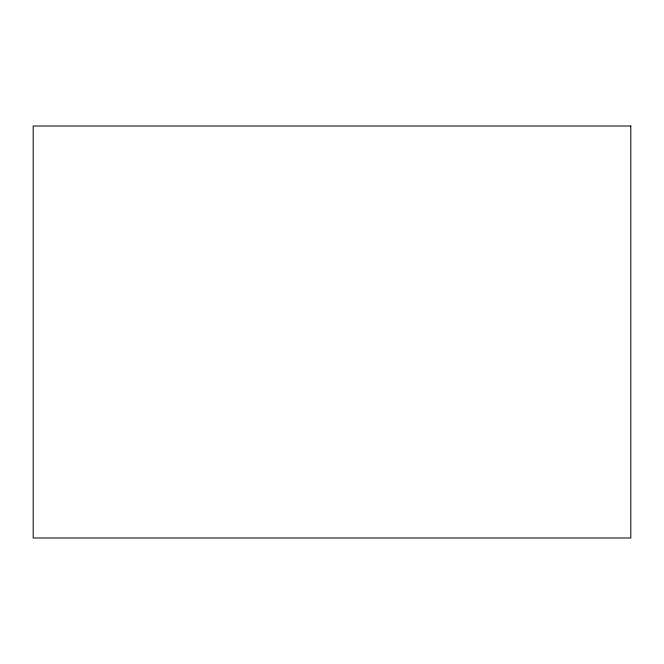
<?xml version="1.0" encoding="UTF-8"?>
<svg xmlns="http://www.w3.org/2000/svg" width="664" height="664" viewBox="0 0 664 664"><rect width="100%" height="100%" fill="white"/><g stroke="black" fill="none" stroke-linecap="round" stroke-linejoin="round"><path stroke-width="1" d="M630.8 126.011L33.2 126.011L33.2 537.989L630.8 537.989L630.8 126.011"/></g></svg>
